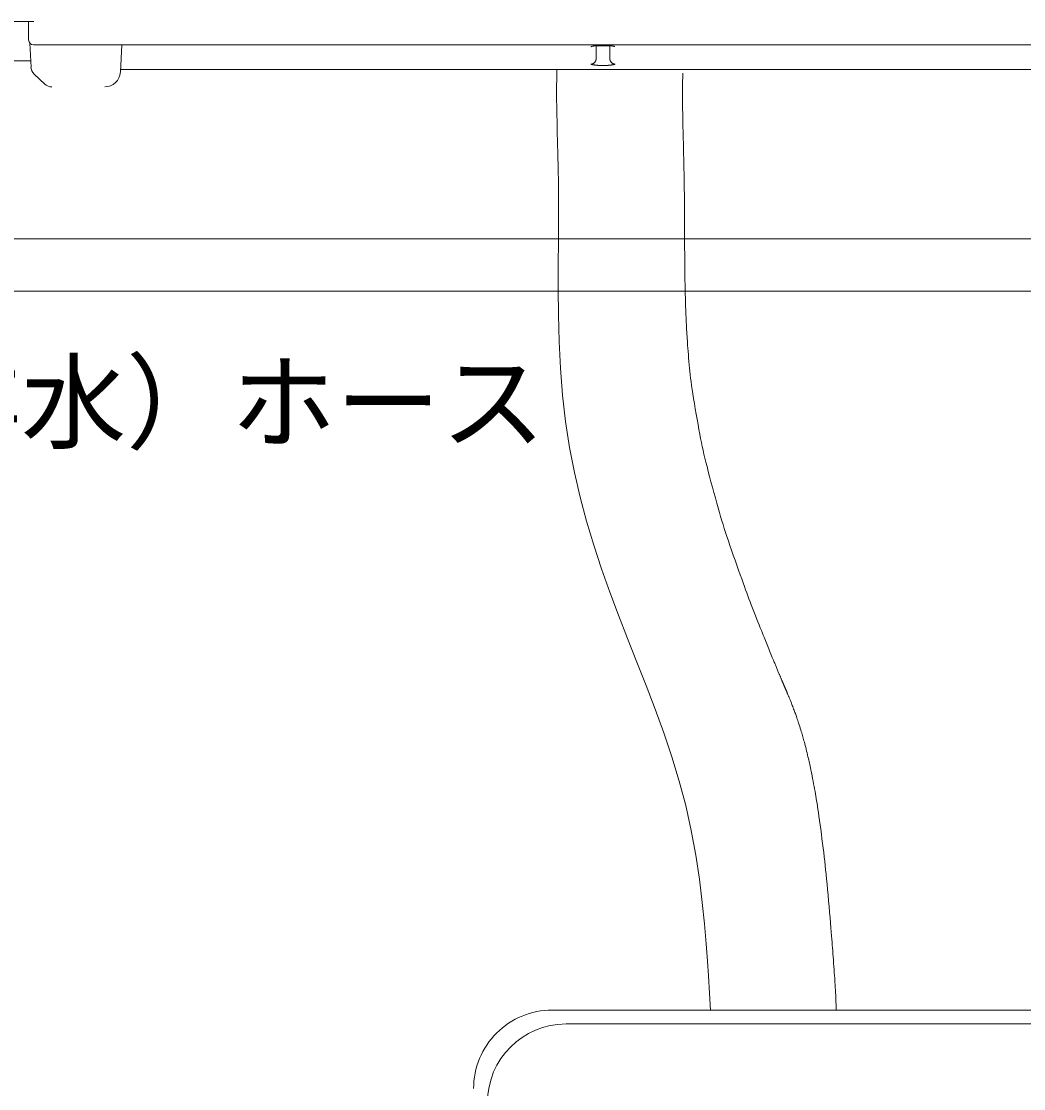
# Model space of a CAD drawing. Units: millimetres, scale not verified. Extents: x -1916 to 1917, y -1364 to 1364.
# Drawn here: x 219.5 to 410.6, y -652.4 to -448.9 of the extents above; entities that cross this region are included whole.
import ezdxf
from ezdxf.enums import TextEntityAlignment as Align

# ---------------------------------------------------------------- set-up
doc = ezdxf.new("R2010")
doc.units = ezdxf.units.MM
doc.header["$LTSCALE"] = 10
for name, color, linetype, lineweight in [('0-0_0', 7, 'Continuous', 9), ('0-6_A-7', 5, 'Continuous', 18), ('0-7_A-9', 3, 'Continuous', 18), ('0-9_A-B', 7, 'Continuous', 18), ('0-B_A-E', 5, 'Continuous', 18)]:
    doc.layers.add(name, color=color, linetype=linetype, lineweight=lineweight)
doc.styles.add('ＭＳ ゴシック', font='')
doc.styles.get('ＭＳ ゴシック').set_extended_font_data('MS Gothic')

msp = doc.modelspace()

# ---------------------------------------------------------------- linework, layer by layer
at = {"layer": '0-0_0'}
for p, q in [((1238.68, -490.37), (-766.5, -490.37)), ((1238.68, -500.37), (-181.18, -500.37))]:
    msp.add_line(p, q, dxfattribs=at)
at = {"layer": '0-7_A-9'}
for p, q in [((221.88, -448.91), (215.38, -448.91)), ((220.88, -452.46), (220.88, -448.91)), ((221.1, -453.04), (221.34, -457.62)), ((658.93, -453.41), (221.83, -453.41)), ((238.64, -453.41), (238.37, -458.57)), ((329.08, -456.14), (329.08, -453.59)), ((329.12, -453.57), (329.58, -453.56)), ((329.58, -453.56), (331.15, -453.55)), ((331.15, -453.55), (331.64, -453.57)), ((331.68, -453.59), (331.68, -456.1)), ((217.38, -456.41), (221.27, -456.41)), ((331.18, -457.3), (329.58, -457.3)), ((221.96, -458.96), (223.96, -460.86)), ((642.36, -458.08), (238.4, -458.08))]:
    msp.add_line(p, q, dxfattribs=at)
for points in [[(328.08, -453.78), (328.08, -453.78), (328.08, -453.78), (328.09, -453.78), (328.09, -453.77), (328.09, -453.77), (328.09, -453.77), (328.1, -453.76), (328.1, -453.76), (328.1, -453.75), (328.11, -453.75), (328.12, -453.74), (328.12, -453.73), (328.13, -453.72), (328.14, -453.72), (328.15, -453.71), (328.17, -453.7), (328.18, -453.69), (328.2, -453.69), (328.23, -453.68), (328.25, -453.68), (328.28, -453.67), (328.3, -453.67), (328.33, -453.66), (328.36, -453.65), (328.4, -453.65), (328.43, -453.64), (328.47, -453.64), (328.51, -453.63), (328.54, -453.62), (328.58, -453.62), (328.62, -453.61), (328.66, -453.61), (328.69, -453.6), (328.73, -453.6), (328.77, -453.59), (328.8, -453.59), (328.83, -453.59), (328.86, -453.58), (328.89, -453.58)], [(328.89, -453.58), (328.92, -453.58), (328.95, -453.58), (328.98, -453.58), (329, -453.58), (329.02, -453.58), (329.04, -453.57), (329.06, -453.57), (329.07, -453.57), (329.09, -453.57), (329.12, -453.57)], [(331.64, -453.57), (331.66, -453.57), (331.67, -453.57), (331.69, -453.57), (331.7, -453.57), (331.72, -453.58), (331.74, -453.58), (331.76, -453.58), (331.78, -453.58), (331.81, -453.58), (331.83, -453.58), (331.86, -453.59), (331.89, -453.59), (331.92, -453.59), (331.96, -453.59), (331.99, -453.6), (332.03, -453.6), (332.07, -453.6), (332.1, -453.61), (332.14, -453.61), (332.18, -453.61), (332.22, -453.62), (332.26, -453.62), (332.29, -453.63), (332.33, -453.64), (332.36, -453.64), (332.39, -453.65), (332.42, -453.66), (332.45, -453.66), (332.47, -453.67), (332.49, -453.68), (332.51, -453.68), (332.53, -453.69), (332.54, -453.69), (332.56, -453.7), (332.57, -453.7), (332.58, -453.71), (332.59, -453.71), (332.6, -453.71), (332.6, -453.72)], [(332.6, -453.72), (332.61, -453.72), (332.63, -453.72)], [(328.08, -457.09), (328.16, -457.07), (328.2, -457.06), (328.24, -457.05), (328.29, -457.04), (328.34, -457.02), (328.39, -457), (328.45, -456.98), (328.5, -456.95), (328.56, -456.92), (328.61, -456.89), (328.66, -456.85), (328.71, -456.81), (328.76, -456.77), (328.8, -456.73), (328.84, -456.68), (328.87, -456.63), (328.91, -456.58), (328.94, -456.52), (328.96, -456.47), (328.99, -456.41), (329.01, -456.36), (329.02, -456.31), (329.04, -456.26), (329.05, -456.22), (329.08, -456.1)], [(328.38, -457.17), (328.36, -457.16), (328.34, -457.16), (328.32, -457.16), (328.3, -457.15), (328.28, -457.15), (328.26, -457.15), (328.25, -457.15), (328.23, -457.15), (328.22, -457.14), (328.21, -457.14), (328.2, -457.14), (328.19, -457.14), (328.18, -457.14), (328.17, -457.14), (328.16, -457.14), (328.16, -457.14), (328.15, -457.14), (328.14, -457.14)], [(329.58, -457.3), (329.56, -457.3), (329.55, -457.3), (329.53, -457.3), (329.52, -457.3), (329.5, -457.3), (329.49, -457.3), (329.47, -457.3), (329.44, -457.3), (329.42, -457.3), (329.39, -457.3), (329.37, -457.29), (329.34, -457.29), (329.3, -457.29), (329.27, -457.29), (329.24, -457.29), (329.2, -457.29), (329.16, -457.28), (329.13, -457.28), (329.09, -457.27), (329.04, -457.27), (329, -457.27), (328.96, -457.26), (328.92, -457.25), (328.88, -457.25), (328.84, -457.24), (328.8, -457.24), (328.76, -457.23), (328.72, -457.23), (328.69, -457.22), (328.65, -457.21), (328.62, -457.21), (328.59, -457.2), (328.55, -457.2), (328.52, -457.19), (328.49, -457.19), (328.46, -457.18), (328.44, -457.18), (328.41, -457.17), (328.38, -457.17)], [(331.67, -457.27), (331.63, -457.28), (331.6, -457.28), (331.56, -457.29), (331.52, -457.29), (331.49, -457.29), (331.45, -457.29), (331.42, -457.29), (331.39, -457.29), (331.37, -457.3), (331.34, -457.3), (331.32, -457.3), (331.29, -457.3), (331.27, -457.3), (331.26, -457.3), (331.24, -457.3), (331.23, -457.3), (331.21, -457.3), (331.18, -457.3)], [(332.62, -457.14), (332.61, -457.14), (332.61, -457.14), (332.6, -457.14), (332.6, -457.14), (332.59, -457.14), (332.58, -457.14), (332.57, -457.14), (332.56, -457.14), (332.55, -457.14), (332.54, -457.14), (332.53, -457.15), (332.51, -457.15), (332.5, -457.15), (332.48, -457.15), (332.46, -457.15), (332.44, -457.16), (332.42, -457.16), (332.4, -457.16), (332.37, -457.17), (332.35, -457.17), (332.32, -457.18), (332.29, -457.18), (332.27, -457.19), (332.24, -457.19), (332.2, -457.2), (332.17, -457.2), (332.14, -457.21), (332.11, -457.21), (332.07, -457.22), (332.03, -457.23), (332, -457.23), (331.96, -457.24), (331.92, -457.24), (331.88, -457.25), (331.84, -457.25), (331.8, -457.26), (331.76, -457.27), (331.71, -457.27), (331.67, -457.27)], [(332.68, -457.09), (332.6, -457.07), (332.56, -457.06), (332.52, -457.05), (332.47, -457.04), (332.42, -457.02), (332.37, -457), (332.31, -456.98), (332.26, -456.95), (332.2, -456.92), (332.15, -456.89), (332.1, -456.85), (332.05, -456.81), (332, -456.77), (331.96, -456.73), (331.92, -456.68), (331.89, -456.63), (331.85, -456.58), (331.82, -456.52), (331.8, -456.47), (331.77, -456.41), (331.75, -456.36), (331.74, -456.31), (331.72, -456.26), (331.71, -456.22), (331.68, -456.1)]]:
    msp.add_lwpolyline(points, dxfattribs=at)
for centre, radius, start, end in [((221.83, -452.46), 0.95, 180, 270), ((223.33, -457.51), 2, 183, 226.5), ((235.38, -458.41), 3, 270, 357), ((225.33, -459.41), 2, 226.5, 270)]:
    msp.add_arc(centre, radius, start, end, dxfattribs=at)
at = {"layer": '0-9_A-B'}
for p, q in [((320.68, -637.41), (626.7, -637.41)), ((651.69, -640.06), (323.33, -640.06))]:
    msp.add_line(p, q, dxfattribs=at)
for centre, radius, start, end in [((320.68, -652.38), 14.97, 89.968, 180.032), ((323.36, -655.07), 15.01, 90.116, 179.884)]:
    msp.add_arc(centre, radius, start, end, dxfattribs=at)
at = {"layer": '0-B_A-E'}
for points in [[(321.67, -469.97), (321.62, -468.17), (321.58, -466.56), (321.55, -465.13), (321.53, -463.87), (321.53, -462.75), (321.53, -461.78), (321.54, -460.95), (321.55, -460.25), (321.57, -459.67), (321.61, -458.08)], [(345.69, -471.55), (345.68, -471.27), (345.67, -470.96), (345.67, -470.6), (345.66, -470.2), (345.65, -469.74), (345.63, -469.23), (345.62, -468.69), (345.61, -468.12), (345.6, -467.54), (345.58, -466.95), (345.57, -466.37), (345.56, -465.8), (345.55, -465.27), (345.54, -464.75), (345.54, -464.26), (345.53, -463.79), (345.53, -463.34), (345.53, -462.9), (345.53, -462.47), (345.53, -462.05), (345.53, -461.63), (345.54, -461.22), (345.55, -460.83), (345.55, -460.46), (345.56, -460.12), (345.57, -459.81), (345.58, -459.54), (345.6, -458.78)], [(350.9, -637.47), (350.48, -630.85), (350.3, -628.07), (350.06, -624.76), (349.74, -620.99), (349.31, -616.87), (348.76, -612.46), (348.07, -607.86), (347.21, -603.15), (346.17, -598.43), (344.93, -593.75), (343.52, -589.12), (341.97, -584.55), (340.31, -580.02), (338.59, -575.52), (336.83, -571.05), (335.07, -566.59), (333.34, -562.15), (331.68, -557.71), (330.1, -553.26), (328.61, -548.77), (327.25, -544.23), (326.01, -539.63), (324.92, -534.93), (324, -530.14), (323.25, -525.21), (322.69, -520.17), (322.3, -515.05), (322.05, -509.93), (321.9, -504.88), (321.85, -499.97), (321.84, -495.27), (321.87, -490.84), (321.89, -486.77), (321.89, -483.1), (321.87, -479.82), (321.84, -476.9), (321.79, -474.31), (321.73, -472.01), (321.67, -469.97)], [(345.87, -480.1), (345.86, -479.64), (345.86, -479.22), (345.85, -478.85), (345.84, -478.53), (345.84, -478.27), (345.84, -478.04), (345.83, -477.85), (345.83, -477.68), (345.83, -477.53), (345.82, -477.38), (345.82, -477.22), (345.82, -477.06), (345.82, -476.89), (345.81, -476.71), (345.81, -476.52), (345.8, -476.34), (345.8, -476.16), (345.8, -475.99), (345.79, -475.82), (345.79, -475.67), (345.79, -475.53), (345.78, -475.39), (345.78, -475.25), (345.78, -475.11), (345.77, -474.95), (345.77, -474.78), (345.76, -474.58), (345.76, -474.37), (345.75, -474.13), (345.75, -473.88), (345.74, -473.62), (345.73, -473.35), (345.73, -473.08), (345.72, -472.81), (345.71, -472.55), (345.71, -472.3), (345.7, -472.06), (345.7, -471.81), (345.69, -471.55)], [(346.1, -502.19), (346.09, -501.85), (346.08, -501.47), (346.07, -501.04), (346.06, -500.56), (346.05, -500.05), (346.04, -499.52), (346.03, -498.98), (346.01, -498.43), (346, -497.88), (346, -497.35), (345.99, -496.84), (345.98, -496.34), (345.98, -495.84), (345.97, -495.34), (345.97, -494.82), (345.96, -494.27), (345.96, -493.68), (345.96, -493.05), (345.95, -492.36), (345.95, -491.63), (345.94, -490.87), (345.94, -490.1), (345.94, -489.32), (345.93, -488.55), (345.93, -487.81), (345.93, -487.11), (345.92, -486.46), (345.92, -485.86), (345.92, -485.29), (345.92, -484.75), (345.91, -484.23), (345.91, -483.72), (345.91, -483.21), (345.9, -482.69), (345.9, -482.17), (345.89, -481.64), (345.88, -481.11), (345.88, -480.59), (345.87, -480.1)], [(346.49, -510.2), (346.46, -509.77), (346.43, -509.41), (346.41, -509.12), (346.4, -508.88), (346.39, -508.68), (346.37, -508.51), (346.37, -508.37), (346.36, -508.23), (346.35, -508.1), (346.34, -507.95), (346.33, -507.8), (346.32, -507.63), (346.31, -507.47), (346.31, -507.31), (346.3, -507.14), (346.29, -506.99), (346.28, -506.84), (346.27, -506.7), (346.27, -506.57), (346.26, -506.45), (346.25, -506.32), (346.25, -506.18), (346.24, -506.03), (346.23, -505.87), (346.23, -505.69), (346.22, -505.48), (346.21, -505.26), (346.2, -505.02), (346.19, -504.77), (346.18, -504.51), (346.17, -504.25), (346.16, -503.99), (346.15, -503.74), (346.14, -503.5), (346.13, -503.26), (346.12, -503.02), (346.11, -502.77), (346.11, -502.49), (346.1, -502.19)], [(352.33, -541.67), (352.07, -540.74), (351.8, -539.76), (351.52, -538.75), (351.24, -537.72), (350.96, -536.69), (350.7, -535.68), (350.44, -534.71), (350.21, -533.79), (350, -532.95), (349.81, -532.16), (349.63, -531.42), (349.46, -530.69), (349.31, -529.97), (349.15, -529.22), (349, -528.45), (348.84, -527.62), (348.67, -526.72), (348.5, -525.77), (348.33, -524.78), (348.15, -523.77), (347.98, -522.77), (347.82, -521.78), (347.66, -520.83), (347.52, -519.93), (347.39, -519.09), (347.28, -518.32), (347.18, -517.6), (347.09, -516.92), (347.01, -516.27), (346.94, -515.63), (346.88, -515), (346.82, -514.37), (346.76, -513.73), (346.7, -513.08), (346.65, -512.44), (346.61, -511.83), (346.56, -511.24), (346.52, -510.69), (346.49, -510.2)], [(361.59, -567.58), (361.47, -567.28), (361.34, -566.97), (361.21, -566.65), (361.08, -566.31), (360.93, -565.94), (360.76, -565.53), (360.58, -565.06), (360.37, -564.54), (360.15, -563.97), (359.91, -563.36), (359.66, -562.73), (359.4, -562.08), (359.15, -561.43), (358.9, -560.79), (358.66, -560.17), (358.43, -559.58), (358.21, -559.01), (358, -558.45), (357.78, -557.87), (357.56, -557.28), (357.33, -556.65), (357.09, -555.97), (356.82, -555.22), (356.53, -554.4), (356.21, -553.52), (355.89, -552.6), (355.56, -551.65), (355.22, -550.69), (354.9, -549.75), (354.58, -548.82), (354.28, -547.95), (354.01, -547.12), (353.75, -546.34), (353.51, -545.59), (353.27, -544.85), (353.04, -544.11), (352.81, -543.34), (352.58, -542.53), (352.33, -541.67)], [(364.46, -574.49), (364.42, -574.41), (364.39, -574.32), (364.35, -574.23), (364.31, -574.15), (364.28, -574.06), (364.24, -573.97), (364.21, -573.89), (364.17, -573.81), (364.14, -573.73), (364.1, -573.65), (364.07, -573.56), (364.02, -573.46), (363.98, -573.35), (363.93, -573.23), (363.87, -573.09), (363.8, -572.94), (363.74, -572.77), (363.67, -572.6), (363.59, -572.43), (363.52, -572.26), (363.45, -572.08), (363.38, -571.92), (363.31, -571.76), (363.25, -571.6), (363.18, -571.44), (363.11, -571.28), (363.04, -571.1), (362.96, -570.91), (362.87, -570.69), (362.77, -570.45), (362.66, -570.18), (362.53, -569.88), (362.4, -569.56), (362.27, -569.23), (362.13, -568.89), (361.99, -568.55), (361.85, -568.22), (361.72, -567.89), (361.59, -567.58)], [(365.05, -575.88), (365.04, -575.86), (365.03, -575.84), (365.02, -575.82), (365.01, -575.79), (365, -575.77), (364.99, -575.74), (364.98, -575.72), (364.97, -575.69), (364.95, -575.66), (364.94, -575.63), (364.93, -575.6), (364.92, -575.57), (364.91, -575.55), (364.9, -575.52), (364.89, -575.5), (364.88, -575.48), (364.87, -575.46), (364.86, -575.43), (364.85, -575.41), (364.84, -575.38), (364.82, -575.35), (364.81, -575.31), (364.79, -575.27), (364.77, -575.23), (364.75, -575.19), (364.74, -575.14), (364.72, -575.1), (364.7, -575.06), (364.68, -575.01), (364.66, -574.97), (364.65, -574.93), (364.63, -574.89), (364.61, -574.85), (364.59, -574.8), (364.57, -574.75), (364.55, -574.7), (364.52, -574.64), (364.49, -574.57), (364.46, -574.49)], [(366.56, -579.56), (366.47, -579.33), (366.38, -579.12), (366.3, -578.91), (366.23, -578.72), (366.16, -578.55), (366.1, -578.39), (366.04, -578.25), (365.99, -578.12), (365.94, -578), (365.89, -577.88), (365.85, -577.77), (365.8, -577.65), (365.75, -577.54), (365.7, -577.42), (365.65, -577.3), (365.6, -577.18), (365.55, -577.07), (365.51, -576.97), (365.47, -576.87), (365.43, -576.78), (365.4, -576.7), (365.37, -576.63), (365.34, -576.57), (365.32, -576.51), (365.3, -576.46), (365.28, -576.42), (365.26, -576.37), (365.24, -576.33), (365.22, -576.28), (365.2, -576.23), (365.18, -576.18), (365.16, -576.14), (365.14, -576.09), (365.12, -576.05), (365.1, -576.01), (365.09, -575.97), (365.07, -575.94), (365.06, -575.91), (365.05, -575.88)], [(369.75, -590.32), (369.68, -590.03), (369.61, -589.74), (369.54, -589.43), (369.46, -589.1), (369.38, -588.75), (369.29, -588.39), (369.2, -588.02), (369.11, -587.66), (369.02, -587.3), (368.93, -586.96), (368.85, -586.64), (368.77, -586.35), (368.7, -586.07), (368.63, -585.82), (368.56, -585.57), (368.49, -585.33), (368.42, -585.09), (368.34, -584.83), (368.26, -584.56), (368.17, -584.28), (368.08, -583.98), (367.98, -583.67), (367.88, -583.35), (367.78, -583.04), (367.68, -582.73), (367.59, -582.44), (367.5, -582.17), (367.42, -581.92), (367.34, -581.69), (367.26, -581.47), (367.19, -581.27), (367.12, -581.07), (367.05, -580.87), (366.98, -580.67), (366.9, -580.46), (366.82, -580.24), (366.73, -580.02), (366.64, -579.79), (366.56, -579.56)], [(373.29, -615.48), (373.19, -614.41), (373.1, -613.38), (373.01, -612.42), (372.92, -611.52), (372.83, -610.66), (372.74, -609.83), (372.65, -609.01), (372.56, -608.2), (372.46, -607.38), (372.36, -606.54), (372.25, -605.66), (372.13, -604.76), (372.01, -603.85), (371.89, -602.95), (371.77, -602.08), (371.66, -601.24), (371.55, -600.45), (371.44, -599.73), (371.35, -599.08), (371.27, -598.51), (371.19, -597.99), (371.11, -597.51), (371.04, -597.05), (370.96, -596.61), (370.89, -596.18), (370.81, -595.73), (370.72, -595.25), (370.63, -594.76), (370.54, -594.26), (370.44, -593.77), (370.35, -593.27), (370.26, -592.8), (370.17, -592.35), (370.09, -591.94), (370.01, -591.56), (369.94, -591.22), (369.88, -590.91), (369.81, -590.61), (369.75, -590.32)], [(374.85, -637.4), (374.83, -636.82), (374.82, -636.58), (374.81, -636.29), (374.8, -635.96), (374.79, -635.61), (374.77, -635.25), (374.76, -634.88), (374.74, -634.51), (374.72, -634.16), (374.71, -633.83), (374.69, -633.51), (374.67, -633.2), (374.65, -632.88), (374.63, -632.54), (374.61, -632.18), (374.58, -631.78), (374.55, -631.33), (374.51, -630.83), (374.48, -630.28), (374.44, -629.69), (374.39, -629.09), (374.35, -628.47), (374.3, -627.85), (374.26, -627.24), (374.22, -626.66), (374.18, -626.1), (374.14, -625.56), (374.1, -625.02), (374.05, -624.47), (374.01, -623.87), (373.95, -623.23), (373.9, -622.51), (373.83, -621.71), (373.75, -620.8), (373.67, -619.82), (373.58, -618.77), (373.49, -617.68), (373.39, -616.58), (373.29, -615.48)]]:
    msp.add_lwpolyline(points, dxfattribs=at)

# ---------------------------------------------------------------- texts
at = {"layer": '0-6_A-7', "color": 7, "style": 'ＭＳ ゴシック'}
msp.add_text('循環（排水）ホース', height=14.66, dxfattribs=at).set_placement((139.46, -533.24), align=Align.BOTTOM_LEFT)

doc.saveas('drawing.dxf')
